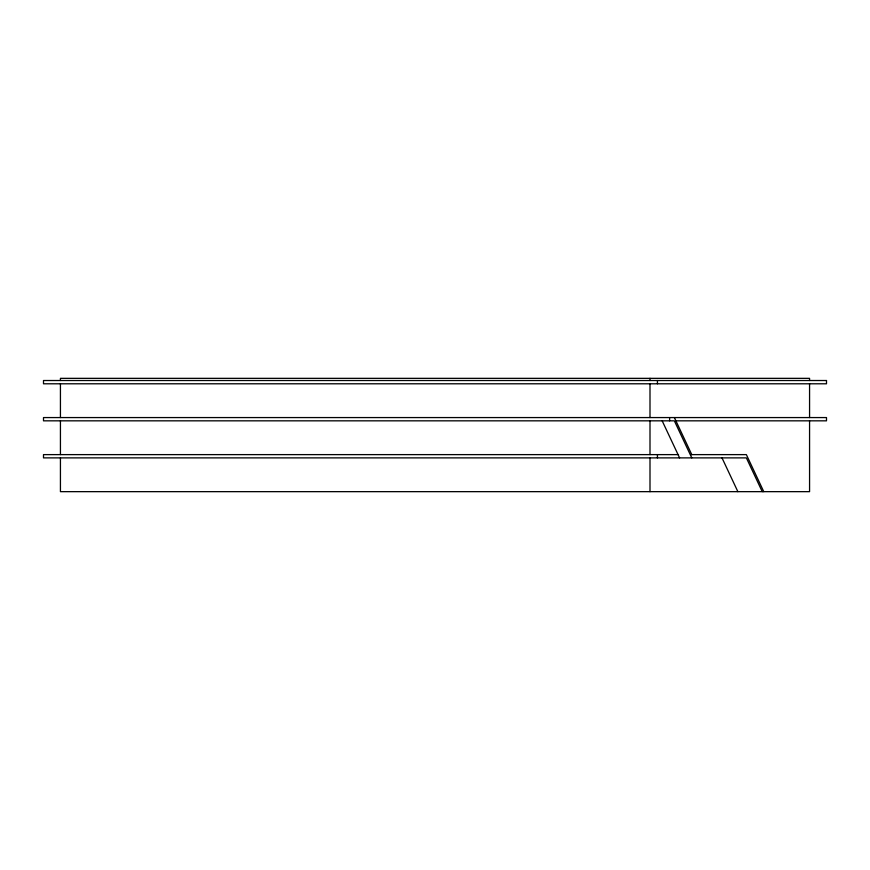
<?xml version="1.0" encoding="UTF-8"?>
<svg xmlns="http://www.w3.org/2000/svg" width="870" height="870" viewBox="0 0 870 870"><rect width="100%" height="100%" fill="white"/><g stroke="black" fill="none" stroke-linecap="round" stroke-linejoin="round"><path stroke-width="1.3" d="M675.696 420.83L826.5 420.83L826.5 417.567L43.5 417.567L43.5 420.83L674.359 420.83L691.77 457.881M678.524 454.618L43.5 454.618L43.5 457.881L746.362 457.881L762.24 491.659M690.758 454.618L746.362 454.618L763.773 491.659M722.002 457.881L737.869 491.659M674.359 417.567L691.77 454.618M662.179 420.83L679.59 457.881M809.568 380.516L809.568 378.341L60.432 378.341L60.432 380.516M809.568 383.79L809.568 417.567M809.568 420.83L809.568 491.659L60.432 491.659L60.432 457.881M669.617 417.567L669.617 420.83M657.437 380.516L657.437 383.79M657.437 454.618L657.437 457.881M649.999 378.341L649.999 380.516M649.999 383.79L649.999 417.567M649.999 420.83L649.999 454.618M649.999 457.881L649.999 491.659M60.432 383.79L60.432 417.567M60.432 420.83L60.432 454.618M826.5 380.516L43.5 380.516L43.5 383.79L826.5 383.79L826.5 380.516"/></g></svg>
